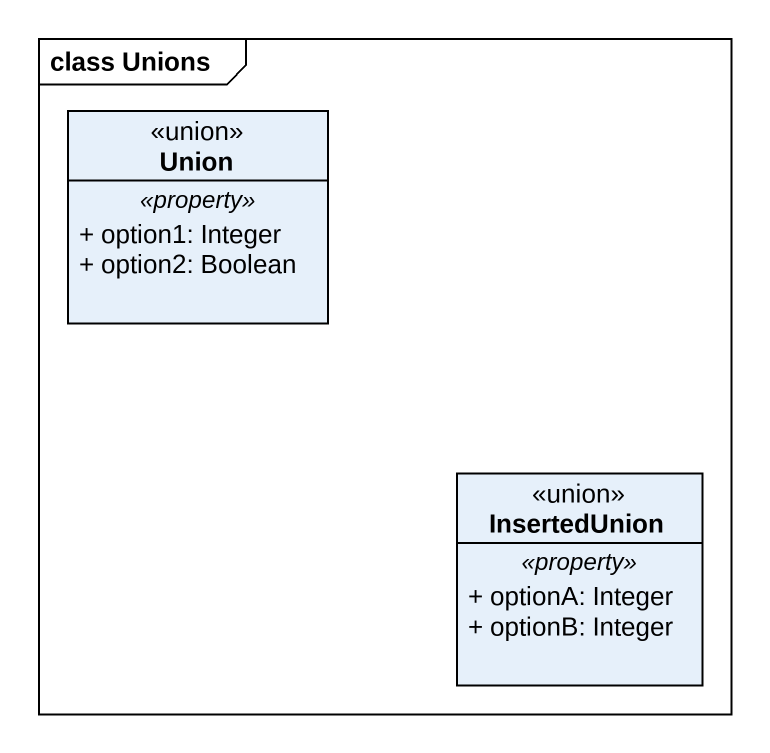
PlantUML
@startuml
mainframe class Unions
hide circle
hide empty members
skinparam classAttributeIconSize 0
class Union <<union>> {
  .. <<property>> ..
  + option1: Integer
  + option2: Boolean
}
class InsertedUnion <<union>> {
  .. <<property>> ..
  + optionA: Integer
  + optionB: Integer
}
@enduml
